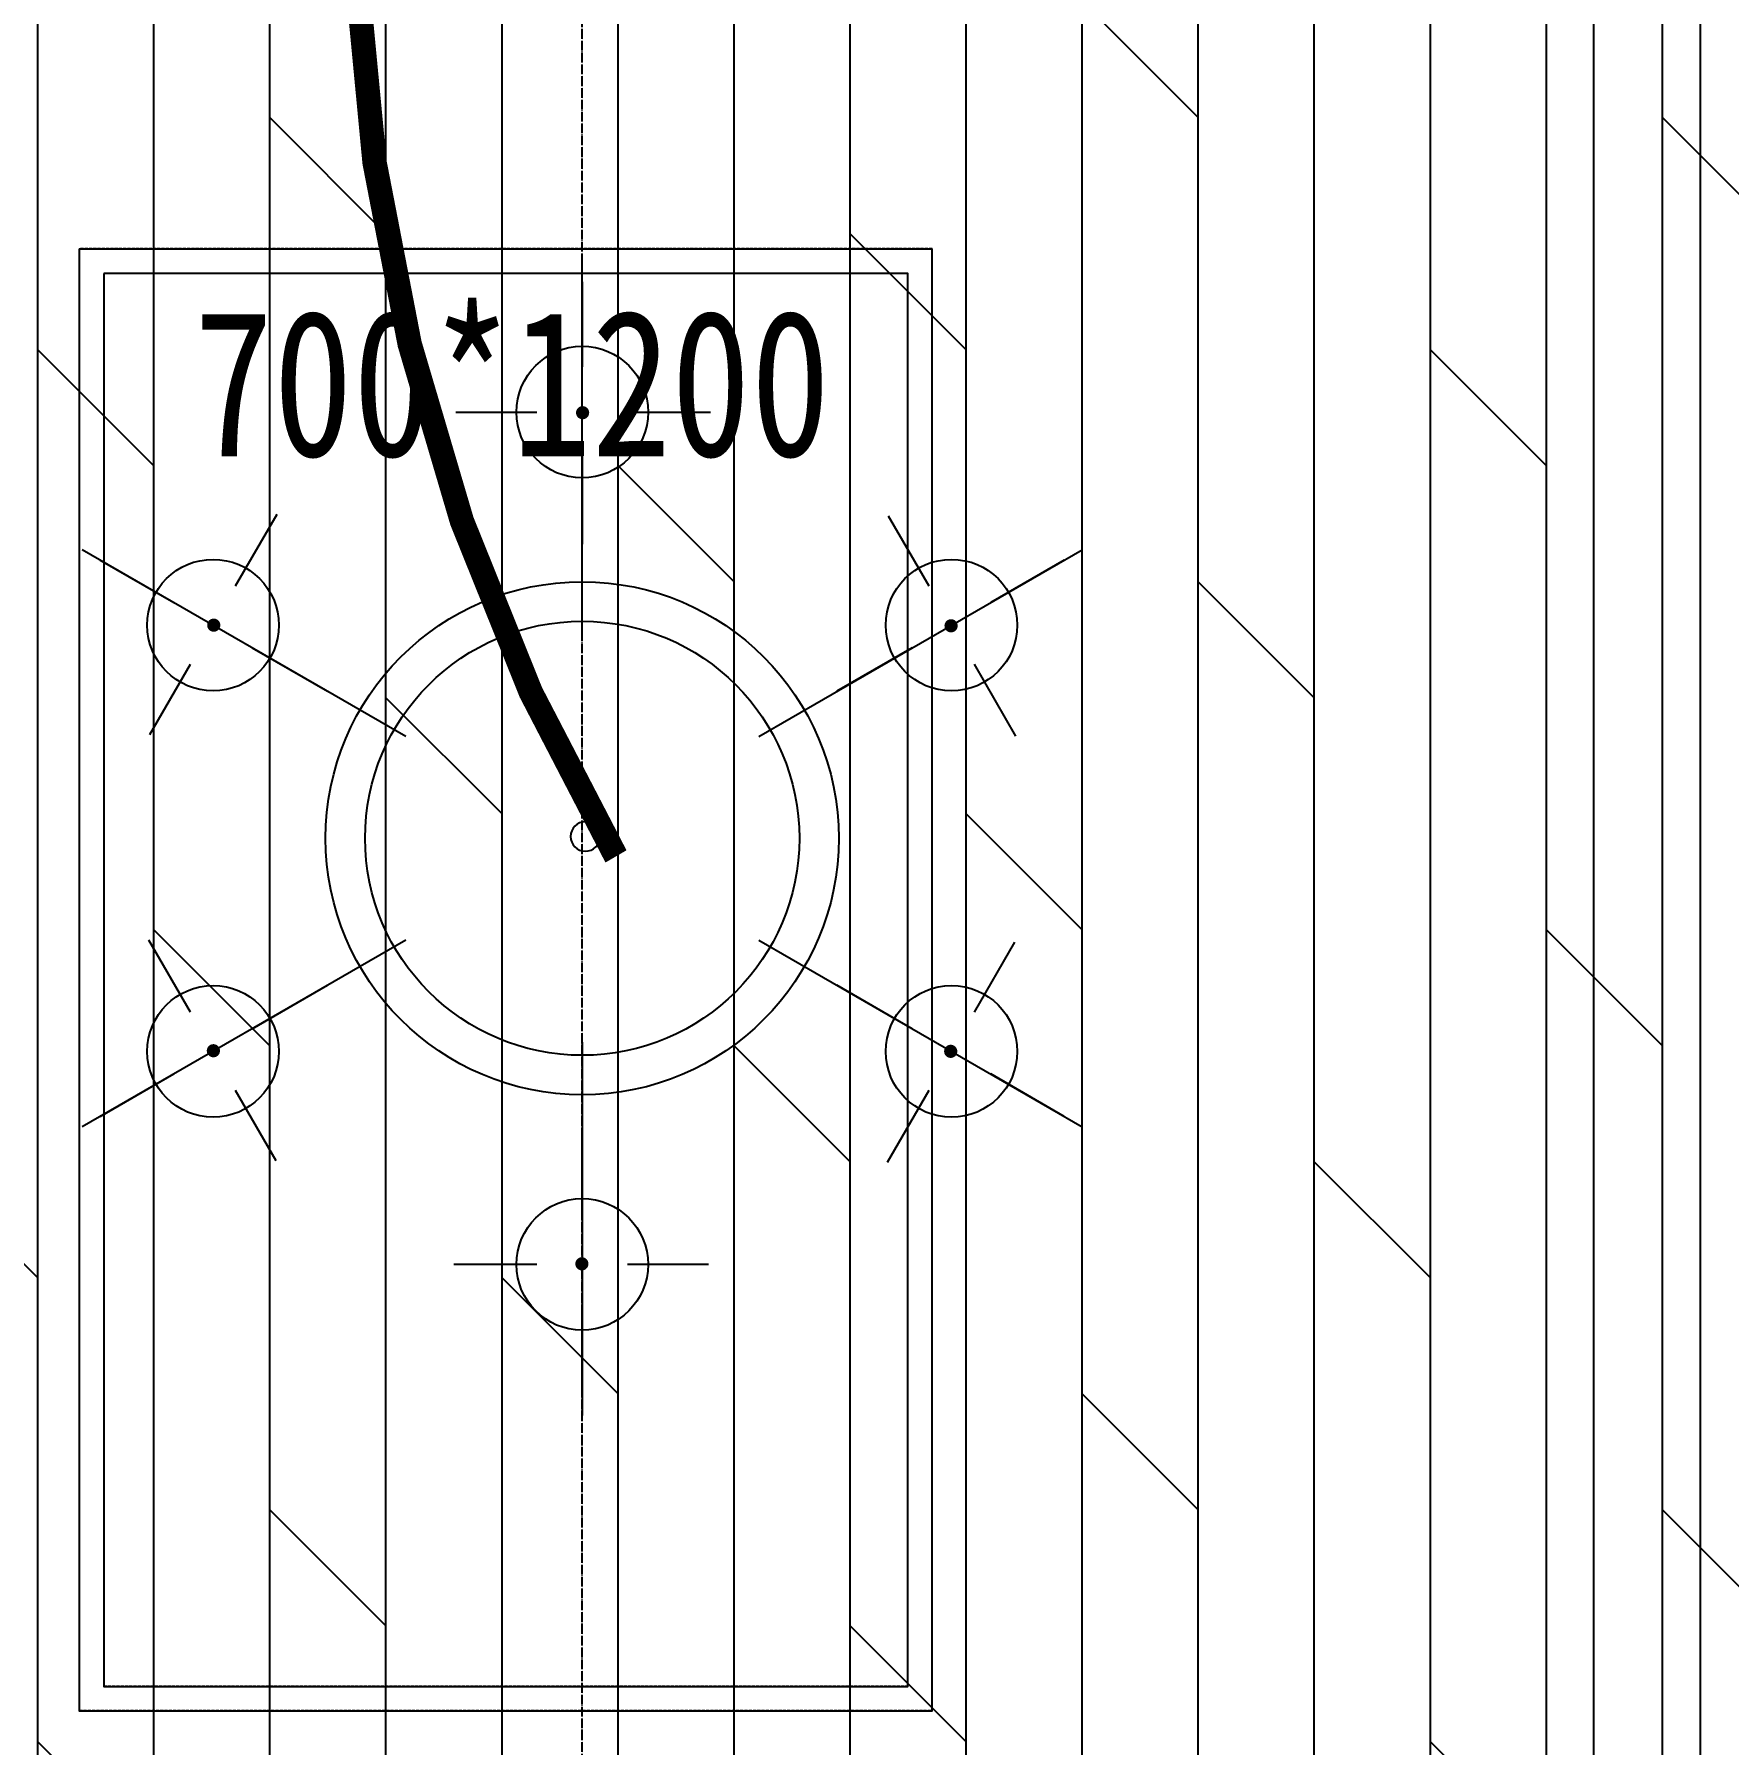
# Model space of a CAD drawing. Extents: x 675652 to 685374, y -153857 to -143837.
# Drawn here: x 676992 to 678383, y -150621 to -149217 of the extents above; entities that cross this region are included whole.
import ezdxf

# ---------------------------------------------------------------- set-up
doc = ezdxf.new("R2010")
doc.units = 0
doc.header["$LTSCALE"] = 10
doc.header["$MEASUREMENT"] = 0
doc.linetypes.add('DASH', pattern=[0.35, 0.25, -0.1])
doc.linetypes.add('DOTE', pattern=[2.42, 2, -0.2, 0.02, -0.2])
for name, color, linetype in [('A-地面线', 3, 'Continuous'), ('A-天花尺寸', 3, 'Continuous'), ('A-家具', 42, 'Continuous'), ('A-灯具', 2, 'Continuous'), ('A-灯具开关控制', 153, 'Continuous'), ('A-虚线家具', 8, 'Continuous')]:
    doc.layers.add(name, color=color, linetype=linetype)
doc.styles.add('DIM_FONT', font='SIMPLEX.shx', dxfattribs={"width": 0.8})
doc.styles.add('HT宋体', font='', dxfattribs={"width": 0.8})
doc.styles.get('HT宋体').set_extended_font_data('SimSun')

# ---------------------------------------------------------------- blocks, each defined once
blk = doc.blocks.new('5698sds')
at = {"layer": 'A-虚线家具', "linetype": 'DASH'}
for points in [[(677793.3, -163091), (678359.2, -163091), (678359.2, -166010.5), (678004.7, -166010.5)], [(678271.7, -163178.6), (678271.7, -165923)]]:
    blk.add_lwpolyline(points, dxfattribs=at)
for points in [[(677028.9, -163919.5), (677028.9, -165119.5), (677728.9, -165119.5), (677728.9, -163919.5)], [(677048.9, -163939.5), (677048.9, -165099.5), (677708.9, -165099.5), (677708.9, -163939.5)]]:
    blk.add_lwpolyline(points, close=True, dxfattribs=at)
at = {"layer": 'A-虚线家具', "linetype": 'DASH', "insert": (677122.8, -163969.6), "char_height": 120, "attachment_point": 1, "style": 'HT宋体'}
blk.add_mtext_dynamic_manual_height_columns('700*1200', width=1679.631, gutter_width=1, heights=[0], dxfattribs=at)
at = {"layer": 'A-虚线家具', "linetype": 'DASH', "style": 'DIM_FONT', "width": 0.8, "flags": 9}
for tag in ['YSIZE', 'XSIZE']:
    blk.add_attdef(tag, (679517.7, -159540.5), '', height=0.454, dxfattribs=at)
blk = doc.blocks.new('AGADSHAD')
at = {"layer": 'A-灯具'}
for p, q in [((721620.7, -109457.4, 0), (721620.7, -109150.8, 0)), ((721620.7, -109457.4, 0), (721620.7, -109150.8, 0)), ((721620.7, -109167.8, 0), (721620.7, -109237.6, 0)), ((721620.7, -109167.8, 0), (721620.7, -109237.6, 0)), ((721517, -109274.8, 0), (721583.5, -109274.8, 0)), ((721517, -109274.8, 0), (721583.5, -109274.8, 0)), ((721657.9, -109274.8, 0), (721726, -109274.8, 0)), ((721657.9, -109274.8, 0), (721726, -109274.8, 0)), ((721620.7, -109311.9, 0), (721620.7, -109383.3, 0)), ((721620.7, -109311.9, 0), (721620.7, -109383.3, 0)), ((721336.2, -109417.5, 0), (721370.3, -109358.5, 0)), ((721336.2, -109417.5, 0), (721370.3, -109358.5, 0)), ((721871.9, -109359.9, 0), (721905.2, -109417.5, 0)), ((721871.9, -109359.9, 0), (721905.2, -109417.5, 0)), ((721475.8, -109541.1, 0), (721210.3, -109387.8, 0)), ((721475.8, -109541.1, 0), (721210.3, -109387.8, 0)), ((721765.6, -109541.1, 0), (722031.1, -109387.8, 0)), ((721765.6, -109541.1, 0), (722031.1, -109387.8, 0)), ((721225.1, -109396.3, 0), (721285.5, -109431.1, 0)), ((721225.1, -109396.3, 0), (721285.5, -109431.1, 0)), ((722016.4, -109396.3, 0), (721956, -109431.1, 0)), ((722016.4, -109396.3, 0), (721956, -109431.1, 0)), ((721349.9, -109468.3, 0), (721411.7, -109504, 0)), ((721349.9, -109468.3, 0), (721411.7, -109504, 0)), ((721891.6, -109468.3, 0), (721829.8, -109504, 0)), ((721891.6, -109468.3, 0), (721829.8, -109504, 0)), ((721265.8, -109539.5, 0), (721299.1, -109481.9, 0)), ((721265.8, -109539.5, 0), (721299.1, -109481.9, 0)), ((721942.3, -109481.9, 0), (721976.4, -109540.9, 0)), ((721942.3, -109481.9, 0), (721976.4, -109540.9, 0)), ((721475.8, -109708.3, 0), (721210.3, -109861.6, 0)), ((721475.8, -109708.3, 0), (721210.3, -109861.6, 0)), ((721299.1, -109767.5, 0), (721265, -109708.5, 0)), ((721299.1, -109767.5, 0), (721265, -109708.5, 0)), ((721765.6, -109708.3, 0), (722031.1, -109861.6, 0)), ((721765.6, -109708.3, 0), (722031.1, -109861.6, 0)), ((721975.6, -109709.9, 0), (721942.3, -109767.5, 0)), ((721975.6, -109709.9, 0), (721942.3, -109767.5, 0)), ((721349.9, -109781.1, 0), (721411.7, -109745.4, 0)), ((721349.9, -109781.1, 0), (721411.7, -109745.4, 0)), ((721891.6, -109781.1, 0), (721829.8, -109745.4, 0)), ((721891.6, -109781.1, 0), (721829.8, -109745.4, 0)), ((721620.7, -109792, 0), (721620.7, -110098.5, 0)), ((721620.7, -109792, 0), (721620.7, -110098.5, 0)), ((721225.1, -109853.1, 0), (721285.5, -109818.2, 0)), ((721225.1, -109853.1, 0), (721285.5, -109818.2, 0)), ((722016.4, -109853.1, 0), (721956, -109818.2, 0)), ((722016.4, -109853.1, 0), (721956, -109818.2, 0)), ((721369.5, -109889.5, 0), (721336.2, -109831.9, 0)), ((721369.5, -109889.5, 0), (721336.2, -109831.9, 0)), ((721905.2, -109831.9, 0), (721871.1, -109890.9, 0)), ((721905.2, -109831.9, 0), (721871.1, -109890.9, 0)), ((721620.7, -109937.5, 0), (721620.7, -109866.1, 0)), ((721620.7, -109937.5, 0), (721620.7, -109866.1, 0)), ((721583.5, -109974.6, 0), (721515.4, -109974.6, 0)), ((721583.5, -109974.6, 0), (721515.4, -109974.6, 0)), ((721724.4, -109974.6, 0), (721657.9, -109974.6, 0)), ((721724.4, -109974.6, 0), (721657.9, -109974.6, 0)), ((721620.7, -110081.5, 0), (721620.7, -110011.8, 0)), ((721620.7, -110081.5, 0), (721620.7, -110011.8, 0))]:
    blk.add_line(p, q, dxfattribs=at)
at = {"layer": 'A-灯具', "const_width": 5.4, "elevation": 0}
for points in [[(721618.3, -109275.3, 1), (721623.7, -109275.3, 1)], [(721618.3, -109275.3, 1), (721623.7, -109275.3, 1)], [(721316.9, -109452.1, 1), (721319.6, -109447.4, 1)], [(721316.9, -109452.1, 1), (721319.6, -109447.4, 1)], [(721922.1, -109447.9, 1), (721924.8, -109452.6, 1)], [(721922.1, -109447.9, 1), (721924.8, -109452.6, 1)], [(721319.3, -109801.5, 1), (721316.6, -109796.8, 1)], [(721319.3, -109801.5, 1), (721316.6, -109796.8, 1)], [(721924.5, -109797.3, 1), (721921.8, -109802, 1)], [(721924.5, -109797.3, 1), (721921.8, -109802, 1)], [(721623.1, -109974.1, 1), (721617.7, -109974.1, 1)], [(721623.1, -109974.1, 1), (721617.7, -109974.1, 1)]]:
    blk.add_lwpolyline(points, format="xyb", close=True, dxfattribs=at)
at = {"layer": 'A-灯具'}
for centre, radius in [((721620.7, -109274.8, 0), 54), ((721317.7, -109449.7, 0), 54), ((721923.8, -109449.7, 0), 54), ((721620.7, -109624.7, 0), 210.6), ((721620.7, -109624.7, 0), 178.2), ((721317.7, -109799.7, 0), 54), ((721923.8, -109799.7, 0), 54), ((721620.7, -109974.6, 0), 54)]:
    blk.add_circle(centre, radius, dxfattribs=at)
for start, end in [(90, 270), (90, 270), (270, 90), (270, 90)]:
    blk.add_arc((721623.2, -109623.3, 0), 12.1, start, end, dxfattribs=at)

msp = doc.modelspace()

# ---------------------------------------------------------------- block references
at = {"layer": 'A-虚线家具', "color": 3}
msp.add_blockref('5698sds', (0, 14526.5), dxfattribs=at)

# ---------------------------------------------------------------- next in the draw order: hatches: boundary and pattern name
at = {"layer": 'A-地面线'}
h = msp.add_hatch(dxfattribs=at)
h.set_pattern_fill('DOLMIT', color=8, scale=120, angle=90, double=1)
h.set_pattern_definition([(90, (675851.75, -147951.81), (-95.249, 6e-15), []), (135, (675851.75, -147951.8), (-190.498, -190.498), [134.703, -269.405])])
h.paths.add_polyline_path([(679051.7, -148476.8), (679051.7, -148446.8), (679201.7, -148446.8), (679201.7, -148476.8), (679441.7, -148476.8), (679441.7, -148461.8), (679461.7, -148461.8), (679466.7, -148461.8), (679491.7, -148461.8), (679491.7, -148476.8), (679501.7, -148476.8), (679501.7, -148476.8), (680311.7, -148476.8), (680311.7, -148461.8), (680336.7, -148461.8), (680361.7, -148461.8), (681951.7, -148476.8), (682142, -148476.8), (682142, -148461.8), (682162, -148461.8), (682167, -148461.8), (682192, -148461.8), (682192, -148476.8), (682202, -148476.8), (683011.7, -148476.8), (683011.7, -148461.8), (683036.7, -148461.8), (683061.7, -148461.8), (683651.7, -148476.8), (683651.7, -147926.8), (683651.7, -147426.8), (683611.5, -147426.8), (683611.5, -147441.8), (683591.5, -147441.8), (683586.5, -147441.8), (683561.5, -147441.8), (683561.5, -147426.8), (683551.5, -147426.9), (682741.7, -147426.9), (682741.7, -147441.8), (682716.7, -147441.8), (682691.7, -147441.8), (682551.7, -147426.8), (681661.7, -147426.8), (681661.7, -147441.8), (681641.7, -147441.8), (681636.7, -147441.8), (681611.7, -147441.8), (681611.7, -147426.8), (681601.7, -147426.8), (680891.7, -147426.8), (680891.7, -147441.8), (680866.7, -147441.8), (680841.7, -147441.8), (680651.7, -147426.8), (678251.7, -147426.8), (678251.7, -147226.8), (678251.7, -147196.8), (678236.7, -147196.8), (678236.7, -147176.8), (678236.7, -147171.8), (678236.7, -147146.8), (678251.7, -147146.8), (678251.7, -147136.8), (678251.7, -145616.8), (678236.7, -145616.8), (678236.7, -145591.8), (678236.7, -145566.8), (678251.7, -145526.7), (678251.7, -144926.8), (678181.7, -144926.8), (678181.7, -144941.8), (678161.7, -144941.8), (678156.7, -144941.8), (678131.7, -144941.8), (678131.7, -144926.8), (678121.7, -144926.9), (677121.7, -144926.9), (677121.7, -144941.8), (677096.7, -144941.8), (677071.7, -144941.8), (676251.7, -144926.8), (675851.7, -144926.8), (675851.7, -151926.8), (676721.7, -151926.8), (676721.7, -151911.8), (676741.7, -151911.8), (676746.7, -151911.8), (676771.7, -151911.8), (678851.7, -151926.8), (679151.7, -151926.8), (679151.7, -151196.8), (679071.7, -151196.8), (679071.7, -151256.8), (679091.7, -151256.8), (679091.7, -151276.8), (679048.7, -151276.8), (679048.7, -151271.8), (679051.7, -151271.8), (679051.7, -151197.1)])

# ---------------------------------------------------------------- next in the draw order: linework, layer by layer
at = {"layer": 'A-天花尺寸', "color": 1, "linetype": 'DOTE', "ltscale": 0.4}
msp.add_line((677441.7, -151276.8), (677441.7, -147506.8), dxfattribs=at)
at = {"layer": 'A-家具'}
msp.add_line((678359.2, -148564.6), (678359.2, -151484), dxfattribs=at)
at = {"layer": 'A-家具', "color": 8}
msp.add_line((678271.7, -148652.1), (678271.7, -151396.5), dxfattribs=at)
at = {"layer": 'A-家具'}
msp.add_lwpolyline([(677028.9, -149393.1), (677028.9, -150593.1), (677728.9, -150593.1), (677728.9, -149393.1)], close=True, dxfattribs=at)
at = {"layer": 'A-家具', "color": 8}
msp.add_lwpolyline([(677048.9, -149413.1), (677048.9, -150573.1), (677708.9, -150573.1), (677708.9, -149413.1)], close=True, dxfattribs=at)
at = {"layer": 'A-灯具开关控制', "color": 1, "linetype": 'DASH', "const_width": 20}
for points in [[(678260.4, -151314.6, -0.629513), (676711.2, -147446.1, 2.03353)], [(678262.4, -147621.3, 0.460073), (677469.4, -149891.7, -18.216964)], [(679085.6, -148693.1, -0.04259), (678266.6, -151299.6, 4.595369)]]:
    msp.add_lwpolyline(points, format="xyb", dxfattribs=at)

# ---------------------------------------------------------------- next in the draw order: block references
at = {"layer": 'A-灯具', "color": 8}
msp.add_blockref('AGADSHAD', (-44179, -40252.1, 0), dxfattribs=at)

# ---------------------------------------------------------------- next in the draw order: texts
at = {"layer": 'A-家具', "color": 252, "insert": (677122.8, -149443.1), "char_height": 120, "attachment_point": 1, "style": 'HT宋体'}
msp.add_mtext_dynamic_manual_height_columns('700*1200', width=1679.631, gutter_width=1, heights=[0], dxfattribs=at)

doc.saveas('drawing.dxf')
